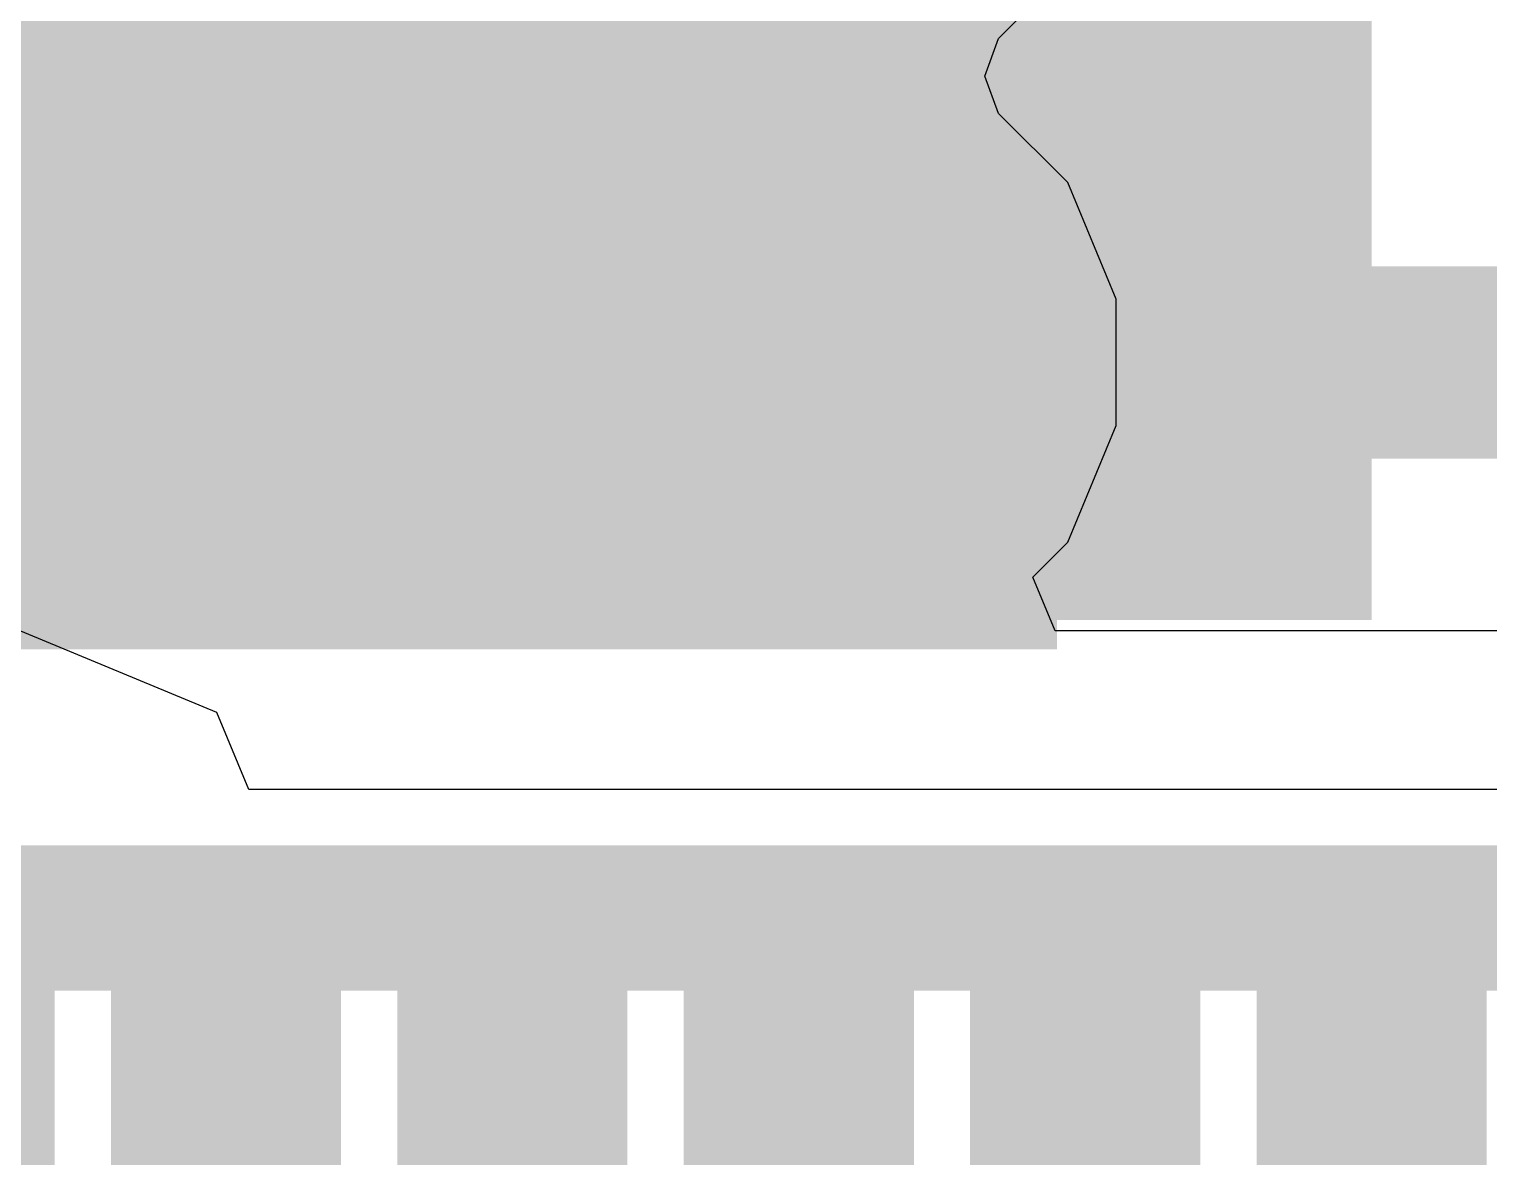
# Model space of a CAD drawing. Header units: inches. Extents: x -4 to 5258, y -4 to 5281.
# Drawn here: x 65.934 to 68.482, y 29.519 to 31.488 of the extents above; entities that cross this region are included whole.
import ezdxf

# ---------------------------------------------------------------- set-up
doc = ezdxf.new("R2010")
doc.units = ezdxf.units.IN
for name, color, linetype in [('Bottom Layer', 5, 'Continuous'), ('Bottom Solder', 6, 'Continuous'), ('Drill Drawing', 1, 'Continuous'), ('Layer 1', 16, 'Continuous'), ('Layer 2', 76, 'Continuous'), ('Top Layer', 1, 'Continuous'), ('Top Paste', 8, 'Continuous'), ('Top Solder', 216, 'Continuous'), ('Via Holes', 16, 'Continuous')]:
    doc.layers.add(name, color=color, linetype=linetype)

# ---------------------------------------------------------------- blocks, each defined once
blk = doc.blocks.new('HTSSOP_38_EP_4_4___15')
at = {"layer": 'Bottom Layer'}
h = blk.add_hatch(color=5, dxfattribs=at)
edge = h.paths.add_edge_path()
edge.add_arc((1.00000054, 2.00000108), 0.2999994, 0, 360)
h = blk.add_hatch(color=5, dxfattribs=at)
edge = h.paths.add_edge_path()
edge.add_arc((1.00000054, 0.999998), 0.2999994, 0, 360)
at = {"layer": 'Bottom Solder'}
h = blk.add_hatch(color=6, dxfattribs=at)
edge = h.paths.add_edge_path()
edge.add_arc((1.00000054, 2.00000108), 0.4015993999999999, 0, 360)
h = blk.add_hatch(color=6, dxfattribs=at)
edge = h.paths.add_edge_path()
edge.add_arc((1.00000054, 0.999998), 0.4015993999999999, 0, 360)
at = {"layer": 'Layer 1'}
h = blk.add_hatch(color=16, dxfattribs=at)
edge = h.paths.add_edge_path()
edge.add_arc((1.00000054, 2.00000108), 0.2999994, 0, 360)
h = blk.add_hatch(color=16, dxfattribs=at)
edge = h.paths.add_edge_path()
edge.add_arc((1.00000054, 0.999998), 0.2999994, 0, 360)
at = {"layer": 'Layer 2'}
h = blk.add_hatch(color=76, dxfattribs=at)
edge = h.paths.add_edge_path()
edge.add_arc((1.00000054, 2.00000108), 0.2999994, 0, 360)
h = blk.add_hatch(color=76, dxfattribs=at)
edge = h.paths.add_edge_path()
edge.add_arc((1.00000054, 0.999998), 0.2999994, 0, 360)
at = {"layer": 'Top Layer'}
for points in [[(3.59999915, 3.1501207), (3.59999915, 2.8501213), (1.99999981, 2.8501213), (1.99999981, 3.1501207)], [(3.60000169, 2.64999216), (3.60000169, 2.34999276), (2.00000235, 2.34999276), (2.00000235, 2.64999216)], [(1.44999964, 2.40000028), (1.44999964, -2.40000028), (-1.44999964, -2.40000028), (-1.44999964, 2.40000028)], [(3.59999915, 2.1501227), (3.59999915, 1.8501233), (1.99999981, 1.8501233), (1.99999981, 2.1501227)], [(3.59999915, 1.6499967), (3.59999915, 1.3499973), (1.99999981, 1.3499973), (1.99999981, 1.6499967)], [(3.59999915, 1.1501247), (3.59999915, 0.8501253), (1.99999981, 0.8501253), (1.99999981, 1.1501247)]]:
    blk.add_hatch(color=1, dxfattribs=at).paths.add_polyline_path(points)
h = blk.add_hatch(color=1, dxfattribs=at)
edge = h.paths.add_edge_path()
edge.add_arc((1.00000054, 2.00000108), 0.2999994, 0, 360)
h = blk.add_hatch(color=1, dxfattribs=at)
edge = h.paths.add_edge_path()
edge.add_arc((1.00000054, 0.999998), 0.2999994, 0, 360)
at = {"layer": 'Top Paste'}
for points in [[(3.59999915, 3.1501207), (3.59999915, 2.8501213), (1.99999981, 2.8501213), (1.99999981, 3.1501207)], [(3.60000169, 2.64999216), (3.60000169, 2.34999276), (2.00000235, 2.34999276), (2.00000235, 2.64999216)], [(1.44999964, 2.40000028), (1.44999964, -2.40000028), (-1.44999964, -2.40000028), (-1.44999964, 2.40000028)], [(3.59999915, 2.1501227), (3.59999915, 1.8501233), (1.99999981, 1.8501233), (1.99999981, 2.1501227)], [(3.59999915, 1.6499967), (3.59999915, 1.3499973), (1.99999981, 1.3499973), (1.99999981, 1.6499967)], [(3.59999915, 1.1501247), (3.59999915, 0.8501253), (1.99999981, 0.8501253), (1.99999981, 1.1501247)]]:
    blk.add_hatch(color=8, dxfattribs=at).paths.add_polyline_path(points)
at = {"layer": 'Top Solder'}
for points in [[(3.65079915, 3.2009207), (3.65079915, 2.7993213), (1.94919981, 2.7993213), (1.94919981, 3.2009207)], [(3.65080169, 2.70079216), (3.65080169, 2.29919276), (1.94920235, 2.29919276), (1.94920235, 2.70079216)], [(1.50079964, 2.45080028), (1.50079964, -2.45080028), (-1.50079964, -2.45080028), (-1.50079964, 2.45080028)], [(3.65079915, 2.2009227), (3.65079915, 1.7993233), (1.94919981, 1.7993233), (1.94919981, 2.2009227)], [(3.65079915, 1.7007967), (3.65079915, 1.2991973), (1.94919981, 1.2991973), (1.94919981, 1.7007967)], [(3.65079915, 1.2009247), (3.65079915, 0.7993252999999999), (1.94919981, 0.7993252999999999), (1.94919981, 1.2009247)], [(3.65079915, 0.7007987), (3.65079915, 0.2991993), (1.94919981, 0.2991992999999999), (1.94919981, 0.7007987)]]:
    blk.add_hatch(color=216, dxfattribs=at).paths.add_polyline_path(points)
h = blk.add_hatch(color=216, dxfattribs=at)
edge = h.paths.add_edge_path()
edge.add_arc((1.00000054, 2.00000108), 0.4015993999999999, 0, 360)
h = blk.add_hatch(color=216, dxfattribs=at)
edge = h.paths.add_edge_path()
edge.add_arc((1.00000054, 0.999998), 0.4015993999999999, 0, 360)
at = {"layer": 'Via Holes'}
h = blk.add_hatch(color=7, dxfattribs=at)
edge = h.paths.add_edge_path()
edge.add_arc((1.00000054, 2.00000108), 0.1499997, 0, 360)
h = blk.add_hatch(color=7, dxfattribs=at)
edge = h.paths.add_edge_path()
edge.add_arc((1.00000054, 0.999998), 0.1499997, 0, 360)

msp = doc.modelspace()

# ---------------------------------------------------------------- hatches: boundary and pattern name
at = {"layer": 'Top Layer'}
msp.add_hatch(color=1, dxfattribs=at).paths.add_polyline_path([(62.87772793999999, 30.45620274), (68.27784922, 30.45620274), (68.27784922, 33.35620202), (62.87772793999999, 33.35620202)])

# ---------------------------------------------------------------- linework, layer by layer
at = {"layer": 'Drill Drawing'}
for points in [[(66.15072622, 31.03320184, 0.0508, 0.0508, 0), (66.15072622, 31.16020184, 0.0508, 0.0508, 0)], [(66.15072622, 31.16020184, 0.0508, 0.0508, 0), (66.40472621999999, 31.16020184, 0.0508, 0.0508, 0)], [(66.40472621999999, 31.03320184, 0.0508, 0.0508, 0), (66.40472621999999, 31.16020184, 0.0508, 0.0508, 0)], [(67.1507293, 31.03320184, 0.0508, 0.0508, 0), (67.1507293, 31.16020184, 0.0508, 0.0508, 0)], [(67.1507293, 31.16020184, 0.0508, 0.0508, 0), (67.40472929999999, 31.16020184, 0.0508, 0.0508, 0)], [(67.40472929999999, 31.03320184, 0.0508, 0.0508, 0), (67.40472929999999, 31.16020184, 0.0508, 0.0508, 0)], [(66.20152621999999, 30.98240184, 0.0508, 0.0508, 0), (66.20152621999999, 31.05860184, 0.0508, 0.0508, 0)], [(66.20152621999999, 31.05860184, 0.0508, 0.0508, 0), (66.35392621999999, 31.05860184, 0.0508, 0.0508, 0)], [(66.35392621999999, 30.98240184, 0.0508, 0.0508, 0), (66.35392621999999, 31.05860184, 0.0508, 0.0508, 0)], [(67.20152929999999, 30.98240184, 0.0508, 0.0508, 0), (67.20152929999999, 31.05860184, 0.0508, 0.0508, 0)], [(67.20152929999999, 31.05860184, 0.0508, 0.0508, 0), (67.3539293, 31.05860184, 0.0508, 0.0508, 0)], [(67.3539293, 30.98240184, 0.0508, 0.0508, 0), (67.3539293, 31.05860184, 0.0508, 0.0508, 0)], [(66.02372622, 30.77920184, 0.0508, 0.0508, 0), (66.02372622, 31.03320184, 0.0508, 0.0508, 0)], [(66.02372622, 31.03320184, 0.0508, 0.0508, 0), (66.15072622, 31.03320184, 0.0508, 0.0508, 0)], [(66.40472621999999, 31.03320184, 0.0508, 0.0508, 0), (66.53172622, 31.03320184, 0.0508, 0.0508, 0)], [(66.53172622, 30.77920184, 0.0508, 0.0508, 0), (66.53172622, 31.03320184, 0.0508, 0.0508, 0)], [(67.0237293, 30.77920184, 0.0508, 0.0508, 0), (67.0237293, 31.03320184, 0.0508, 0.0508, 0)], [(67.0237293, 31.03320184, 0.0508, 0.0508, 0), (67.1507293, 31.03320184, 0.0508, 0.0508, 0)], [(67.40472929999999, 31.03320184, 0.0508, 0.0508, 0), (67.5317293, 31.03320184, 0.0508, 0.0508, 0)], [(67.5317293, 30.77920184, 0.0508, 0.0508, 0), (67.5317293, 31.03320184, 0.0508, 0.0508, 0)], [(66.12532622, 30.83000184, 0.0508, 0.0508, 0), (66.12532622, 30.98240184, 0.0508, 0.0508, 0)], [(66.12532622, 30.98240184, 0.0508, 0.0508, 0), (66.20152621999999, 30.98240184, 0.0508, 0.0508, 0)], [(66.35392621999999, 30.98240184, 0.0508, 0.0508, 0), (66.43012622, 30.98240184, 0.0508, 0.0508, 0)], [(66.43012622, 30.83000184, 0.0508, 0.0508, 0), (66.43012622, 30.98240184, 0.0508, 0.0508, 0)], [(67.1253293, 30.83000184, 0.0508, 0.0508, 0), (67.1253293, 30.98240184, 0.0508, 0.0508, 0)], [(67.1253293, 30.98240184, 0.0508, 0.0508, 0), (67.20152929999999, 30.98240184, 0.0508, 0.0508, 0)], [(67.3539293, 30.98240184, 0.0508, 0.0508, 0), (67.4301293, 30.98240184, 0.0508, 0.0508, 0)], [(67.4301293, 30.83000184, 0.0508, 0.0508, 0), (67.4301293, 30.98240184, 0.0508, 0.0508, 0)], [(66.12532622, 30.83000184, 0.0508, 0.0508, 0), (66.20152621999999, 30.83000184, 0.0508, 0.0508, 0)], [(66.20152621999999, 30.75380184, 0.0508, 0.0508, 0), (66.20152621999999, 30.83000184, 0.0508, 0.0508, 0)], [(66.35392621999999, 30.83000184, 0.0508, 0.0508, 0), (66.43012622, 30.83000184, 0.0508, 0.0508, 0)], [(66.35392621999999, 30.75380184, 0.0508, 0.0508, 0), (66.35392621999999, 30.83000184, 0.0508, 0.0508, 0)], [(67.1253293, 30.83000184, 0.0508, 0.0508, 0), (67.20152929999999, 30.83000184, 0.0508, 0.0508, 0)], [(67.20152929999999, 30.75380184, 0.0508, 0.0508, 0), (67.20152929999999, 30.83000184, 0.0508, 0.0508, 0)], [(67.3539293, 30.83000184, 0.0508, 0.0508, 0), (67.4301293, 30.83000184, 0.0508, 0.0508, 0)], [(67.3539293, 30.75380184, 0.0508, 0.0508, 0), (67.3539293, 30.83000184, 0.0508, 0.0508, 0)], [(66.02372622, 30.77920184, 0.0508, 0.0508, 0), (66.15072622, 30.77920184, 0.0508, 0.0508, 0)], [(66.15072622, 30.65220184, 0.0508, 0.0508, 0), (66.15072622, 30.77920184, 0.0508, 0.0508, 0)], [(66.40472621999999, 30.77920184, 0.0508, 0.0508, 0), (66.53172622, 30.77920184, 0.0508, 0.0508, 0)], [(66.40472621999999, 30.65220184, 0.0508, 0.0508, 0), (66.40472621999999, 30.77920184, 0.0508, 0.0508, 0)], [(67.0237293, 30.77920184, 0.0508, 0.0508, 0), (67.1507293, 30.77920184, 0.0508, 0.0508, 0)], [(67.1507293, 30.65220184, 0.0508, 0.0508, 0), (67.1507293, 30.77920184, 0.0508, 0.0508, 0)], [(67.40472929999999, 30.77920184, 0.0508, 0.0508, 0), (67.5317293, 30.77920184, 0.0508, 0.0508, 0)], [(67.40472929999999, 30.65220184, 0.0508, 0.0508, 0), (67.40472929999999, 30.77920184, 0.0508, 0.0508, 0)], [(66.20152621999999, 30.75380184, 0.0508, 0.0508, 0), (66.35392621999999, 30.75380184, 0.0508, 0.0508, 0)], [(67.20152929999999, 30.75380184, 0.0508, 0.0508, 0), (67.3539293, 30.75380184, 0.0508, 0.0508, 0)], [(66.15072622, 30.65220184, 0.0508, 0.0508, 0), (66.40472621999999, 30.65220184, 0.0508, 0.0508, 0)], [(67.1507293, 30.65220184, 0.0508, 0.0508, 0), (67.40472929999999, 30.65220184, 0.0508, 0.0508, 0)]]:
    msp.add_lwpolyline(points, format="xyseb", dxfattribs=at)
for points in [[(66.13802621999999, 31.16020184, 0.0254, 0.0254, 1), (66.16342622, 31.16020184, 0.0254, 0.0254, 1)], [(66.13802621999999, 31.16020184, 0.0254, 0.0254, 1), (66.16342622, 31.16020184, 0.0254, 0.0254, 1)], [(66.39202622, 31.16020184, 0.0254, 0.0254, 1), (66.41742622, 31.16020184, 0.0254, 0.0254, 1)], [(66.39202622, 31.16020184, 0.0254, 0.0254, 1), (66.41742622, 31.16020184, 0.0254, 0.0254, 1)], [(67.1380293, 31.16020184, 0.0254, 0.0254, 1), (67.16342929999999, 31.16020184, 0.0254, 0.0254, 1)], [(67.1380293, 31.16020184, 0.0254, 0.0254, 1), (67.16342929999999, 31.16020184, 0.0254, 0.0254, 1)], [(67.3920293, 31.16020184, 0.0254, 0.0254, 1), (67.4174293, 31.16020184, 0.0254, 0.0254, 1)], [(67.3920293, 31.16020184, 0.0254, 0.0254, 1), (67.4174293, 31.16020184, 0.0254, 0.0254, 1)], [(66.18882622, 31.05860184, 0.0254, 0.0254, 1), (66.21422622, 31.05860184, 0.0254, 0.0254, 1)], [(66.18882622, 31.05860184, 0.0254, 0.0254, 1), (66.21422622, 31.05860184, 0.0254, 0.0254, 1)], [(66.34122622, 31.05860184, 0.0254, 0.0254, 1), (66.36662622, 31.05860184, 0.0254, 0.0254, 1)], [(66.34122622, 31.05860184, 0.0254, 0.0254, 1), (66.36662622, 31.05860184, 0.0254, 0.0254, 1)], [(67.1888293, 31.05860184, 0.0254, 0.0254, 1), (67.2142293, 31.05860184, 0.0254, 0.0254, 1)], [(67.1888293, 31.05860184, 0.0254, 0.0254, 1), (67.2142293, 31.05860184, 0.0254, 0.0254, 1)], [(67.3412293, 31.05860184, 0.0254, 0.0254, 1), (67.36662929999999, 31.05860184, 0.0254, 0.0254, 1)], [(67.3412293, 31.05860184, 0.0254, 0.0254, 1), (67.36662929999999, 31.05860184, 0.0254, 0.0254, 1)], [(66.01102621999999, 31.03320184, 0.0254, 0.0254, 1), (66.03642622, 31.03320184, 0.0254, 0.0254, 1)], [(66.01102621999999, 31.03320184, 0.0254, 0.0254, 1), (66.03642622, 31.03320184, 0.0254, 0.0254, 1)], [(66.13802621999999, 31.03320184, 0.0254, 0.0254, 1), (66.16342622, 31.03320184, 0.0254, 0.0254, 1)], [(66.13802621999999, 31.03320184, 0.0254, 0.0254, 1), (66.16342622, 31.03320184, 0.0254, 0.0254, 1)], [(66.39202622, 31.03320184, 0.0254, 0.0254, 1), (66.41742622, 31.03320184, 0.0254, 0.0254, 1)], [(66.39202622, 31.03320184, 0.0254, 0.0254, 1), (66.41742622, 31.03320184, 0.0254, 0.0254, 1)], [(66.51902622, 31.03320184, 0.0254, 0.0254, 1), (66.54442621999999, 31.03320184, 0.0254, 0.0254, 1)], [(66.51902622, 31.03320184, 0.0254, 0.0254, 1), (66.54442621999999, 31.03320184, 0.0254, 0.0254, 1)], [(67.01102929999999, 31.03320184, 0.0254, 0.0254, 1), (67.0364293, 31.03320184, 0.0254, 0.0254, 1)], [(67.01102929999999, 31.03320184, 0.0254, 0.0254, 1), (67.0364293, 31.03320184, 0.0254, 0.0254, 1)], [(67.1380293, 31.03320184, 0.0254, 0.0254, 1), (67.16342929999999, 31.03320184, 0.0254, 0.0254, 1)], [(67.1380293, 31.03320184, 0.0254, 0.0254, 1), (67.16342929999999, 31.03320184, 0.0254, 0.0254, 1)], [(67.3920293, 31.03320184, 0.0254, 0.0254, 1), (67.4174293, 31.03320184, 0.0254, 0.0254, 1)], [(67.3920293, 31.03320184, 0.0254, 0.0254, 1), (67.4174293, 31.03320184, 0.0254, 0.0254, 1)], [(67.5190293, 31.03320184, 0.0254, 0.0254, 1), (67.54442929999999, 31.03320184, 0.0254, 0.0254, 1)], [(67.5190293, 31.03320184, 0.0254, 0.0254, 1), (67.54442929999999, 31.03320184, 0.0254, 0.0254, 1)], [(66.11262622, 30.98240184, 0.0254, 0.0254, 1), (66.13802621999999, 30.98240184, 0.0254, 0.0254, 1)], [(66.11262622, 30.98240184, 0.0254, 0.0254, 1), (66.13802621999999, 30.98240184, 0.0254, 0.0254, 1)], [(66.18882622, 30.98240184, 0.0254, 0.0254, 1), (66.21422622, 30.98240184, 0.0254, 0.0254, 1)], [(66.18882622, 30.98240184, 0.0254, 0.0254, 1), (66.21422622, 30.98240184, 0.0254, 0.0254, 1)], [(66.34122622, 30.98240184, 0.0254, 0.0254, 1), (66.36662622, 30.98240184, 0.0254, 0.0254, 1)], [(66.34122622, 30.98240184, 0.0254, 0.0254, 1), (66.36662622, 30.98240184, 0.0254, 0.0254, 1)], [(66.41742622, 30.98240184, 0.0254, 0.0254, 1), (66.44282621999999, 30.98240184, 0.0254, 0.0254, 1)], [(66.41742622, 30.98240184, 0.0254, 0.0254, 1), (66.44282621999999, 30.98240184, 0.0254, 0.0254, 1)], [(67.1126293, 30.98240184, 0.0254, 0.0254, 1), (67.1380293, 30.98240184, 0.0254, 0.0254, 1)], [(67.1126293, 30.98240184, 0.0254, 0.0254, 1), (67.1380293, 30.98240184, 0.0254, 0.0254, 1)], [(67.1888293, 30.98240184, 0.0254, 0.0254, 1), (67.2142293, 30.98240184, 0.0254, 0.0254, 1)], [(67.1888293, 30.98240184, 0.0254, 0.0254, 1), (67.2142293, 30.98240184, 0.0254, 0.0254, 1)], [(67.3412293, 30.98240184, 0.0254, 0.0254, 1), (67.36662929999999, 30.98240184, 0.0254, 0.0254, 1)], [(67.3412293, 30.98240184, 0.0254, 0.0254, 1), (67.36662929999999, 30.98240184, 0.0254, 0.0254, 1)], [(67.4174293, 30.98240184, 0.0254, 0.0254, 1), (67.4428293, 30.98240184, 0.0254, 0.0254, 1)], [(67.4174293, 30.98240184, 0.0254, 0.0254, 1), (67.4428293, 30.98240184, 0.0254, 0.0254, 1)], [(66.11262622, 30.83000184, 0.0254, 0.0254, 1), (66.13802621999999, 30.83000184, 0.0254, 0.0254, 1)], [(66.11262622, 30.83000184, 0.0254, 0.0254, 1), (66.13802621999999, 30.83000184, 0.0254, 0.0254, 1)], [(66.18882622, 30.83000184, 0.0254, 0.0254, 1), (66.21422622, 30.83000184, 0.0254, 0.0254, 1)], [(66.18882622, 30.83000184, 0.0254, 0.0254, 1), (66.21422622, 30.83000184, 0.0254, 0.0254, 1)], [(66.34122622, 30.83000184, 0.0254, 0.0254, 1), (66.36662622, 30.83000184, 0.0254, 0.0254, 1)], [(66.34122622, 30.83000184, 0.0254, 0.0254, 1), (66.36662622, 30.83000184, 0.0254, 0.0254, 1)], [(66.41742622, 30.83000184, 0.0254, 0.0254, 1), (66.44282621999999, 30.83000184, 0.0254, 0.0254, 1)], [(66.41742622, 30.83000184, 0.0254, 0.0254, 1), (66.44282621999999, 30.83000184, 0.0254, 0.0254, 1)], [(67.1126293, 30.83000184, 0.0254, 0.0254, 1), (67.1380293, 30.83000184, 0.0254, 0.0254, 1)], [(67.1126293, 30.83000184, 0.0254, 0.0254, 1), (67.1380293, 30.83000184, 0.0254, 0.0254, 1)], [(67.1888293, 30.83000184, 0.0254, 0.0254, 1), (67.2142293, 30.83000184, 0.0254, 0.0254, 1)], [(67.1888293, 30.83000184, 0.0254, 0.0254, 1), (67.2142293, 30.83000184, 0.0254, 0.0254, 1)], [(67.3412293, 30.83000184, 0.0254, 0.0254, 1), (67.36662929999999, 30.83000184, 0.0254, 0.0254, 1)], [(67.3412293, 30.83000184, 0.0254, 0.0254, 1), (67.36662929999999, 30.83000184, 0.0254, 0.0254, 1)], [(67.4174293, 30.83000184, 0.0254, 0.0254, 1), (67.4428293, 30.83000184, 0.0254, 0.0254, 1)], [(67.4174293, 30.83000184, 0.0254, 0.0254, 1), (67.4428293, 30.83000184, 0.0254, 0.0254, 1)], [(66.01102621999999, 30.77920184, 0.0254, 0.0254, 1), (66.03642622, 30.77920184, 0.0254, 0.0254, 1)], [(66.01102621999999, 30.77920184, 0.0254, 0.0254, 1), (66.03642622, 30.77920184, 0.0254, 0.0254, 1)], [(66.13802621999999, 30.77920184, 0.0254, 0.0254, 1), (66.16342622, 30.77920184, 0.0254, 0.0254, 1)], [(66.13802621999999, 30.77920184, 0.0254, 0.0254, 1), (66.16342622, 30.77920184, 0.0254, 0.0254, 1)], [(66.39202622, 30.77920184, 0.0254, 0.0254, 1), (66.41742622, 30.77920184, 0.0254, 0.0254, 1)], [(66.39202622, 30.77920184, 0.0254, 0.0254, 1), (66.41742622, 30.77920184, 0.0254, 0.0254, 1)], [(66.51902622, 30.77920184, 0.0254, 0.0254, 1), (66.54442621999999, 30.77920184, 0.0254, 0.0254, 1)], [(66.51902622, 30.77920184, 0.0254, 0.0254, 1), (66.54442621999999, 30.77920184, 0.0254, 0.0254, 1)], [(67.01102929999999, 30.77920184, 0.0254, 0.0254, 1), (67.0364293, 30.77920184, 0.0254, 0.0254, 1)], [(67.01102929999999, 30.77920184, 0.0254, 0.0254, 1), (67.0364293, 30.77920184, 0.0254, 0.0254, 1)], [(67.1380293, 30.77920184, 0.0254, 0.0254, 1), (67.16342929999999, 30.77920184, 0.0254, 0.0254, 1)], [(67.1380293, 30.77920184, 0.0254, 0.0254, 1), (67.16342929999999, 30.77920184, 0.0254, 0.0254, 1)], [(67.3920293, 30.77920184, 0.0254, 0.0254, 1), (67.4174293, 30.77920184, 0.0254, 0.0254, 1)], [(67.3920293, 30.77920184, 0.0254, 0.0254, 1), (67.4174293, 30.77920184, 0.0254, 0.0254, 1)], [(67.5190293, 30.77920184, 0.0254, 0.0254, 1), (67.54442929999999, 30.77920184, 0.0254, 0.0254, 1)], [(67.5190293, 30.77920184, 0.0254, 0.0254, 1), (67.54442929999999, 30.77920184, 0.0254, 0.0254, 1)], [(66.18882622, 30.75380184, 0.0254, 0.0254, 1), (66.21422622, 30.75380184, 0.0254, 0.0254, 1)], [(66.18882622, 30.75380184, 0.0254, 0.0254, 1), (66.21422622, 30.75380184, 0.0254, 0.0254, 1)], [(66.34122622, 30.75380184, 0.0254, 0.0254, 1), (66.36662622, 30.75380184, 0.0254, 0.0254, 1)], [(66.34122622, 30.75380184, 0.0254, 0.0254, 1), (66.36662622, 30.75380184, 0.0254, 0.0254, 1)], [(67.1888293, 30.75380184, 0.0254, 0.0254, 1), (67.2142293, 30.75380184, 0.0254, 0.0254, 1)], [(67.1888293, 30.75380184, 0.0254, 0.0254, 1), (67.2142293, 30.75380184, 0.0254, 0.0254, 1)], [(67.3412293, 30.75380184, 0.0254, 0.0254, 1), (67.36662929999999, 30.75380184, 0.0254, 0.0254, 1)], [(67.3412293, 30.75380184, 0.0254, 0.0254, 1), (67.36662929999999, 30.75380184, 0.0254, 0.0254, 1)], [(66.13802621999999, 30.65220184, 0.0254, 0.0254, 1), (66.16342622, 30.65220184, 0.0254, 0.0254, 1)], [(66.13802621999999, 30.65220184, 0.0254, 0.0254, 1), (66.16342622, 30.65220184, 0.0254, 0.0254, 1)], [(66.39202622, 30.65220184, 0.0254, 0.0254, 1), (66.41742622, 30.65220184, 0.0254, 0.0254, 1)], [(66.39202622, 30.65220184, 0.0254, 0.0254, 1), (66.41742622, 30.65220184, 0.0254, 0.0254, 1)], [(67.1380293, 30.65220184, 0.0254, 0.0254, 1), (67.16342929999999, 30.65220184, 0.0254, 0.0254, 1)], [(67.1380293, 30.65220184, 0.0254, 0.0254, 1), (67.16342929999999, 30.65220184, 0.0254, 0.0254, 1)], [(67.3920293, 30.65220184, 0.0254, 0.0254, 1), (67.4174293, 30.65220184, 0.0254, 0.0254, 1)], [(67.3920293, 30.65220184, 0.0254, 0.0254, 1), (67.4174293, 30.65220184, 0.0254, 0.0254, 1)]]:
    msp.add_lwpolyline(points, format="xyseb", close=True, dxfattribs=at)
at = {"layer": 'Layer 2'}
for p, q in [((67.62639764, 31.47139502), (67.747388, 31.59238538)), ((67.60261308, 31.40620084), (67.62639764, 31.47139502)), ((67.62639764, 31.34100666), (67.60261308, 31.40620084)), ((67.747388, 31.2200163), (67.62639764, 31.34100666)), ((67.8317287, 31.01639974), (67.747388, 31.2200163)), ((67.8317287, 30.79600393999999), (67.8317287, 31.01639974)), ((67.747388, 30.59238737999999), (67.8317287, 30.79600393999999)), ((67.68636196, 30.53136134), (67.747388, 30.59238737999999)), ((67.72524174, 30.4374931), (67.68636196, 30.53136134)), ((89.60528179999999, 30.43749563999999), (67.72524174, 30.4374931))]:
    msp.add_line(p, q, dxfattribs=at)
msp.add_lwpolyline([(52.76774054000001, 29.93603614, 0.254, 0.254, 0), (122.08367252, 29.93603614, 0.254, 0.254, 0)], format="xyseb", dxfattribs=at)
at = {"layer": 'Top Layer'}
for p, q in [((66.2620214, 30.29501688), (65.87321598, 30.45606558)), ((66.3178633, 30.1602013), (66.2620214, 30.29501688)), ((67.68185091999999, 30.1602013), (66.3178633, 30.1602013)), ((67.68185091999999, 30.16019876), (67.68185091999999, 30.1602013)), ((67.87384952, 30.16019876), (67.68185091999999, 30.16019876)), ((68.68184892, 30.1602013), (67.87384952, 30.1602013)), ((67.87384952, 30.1602013), (67.87384952, 30.16019876))]:
    msp.add_line(p, q, dxfattribs=at)
for points in [[(67.27773183999999, 30.90620184, 0.3356228999999999, 0.3356228999999999, 0), (67.27785884, 30.90607484, 0.3356228999999999, 0.3356228999999999, 0)], [(67.27785884, 30.90607484, 0.3356228999999999, 0.3356228999999999, 0), (69.58111306, 30.90607484, 0.3356228999999999, 0.3356228999999999, 0)]]:
    msp.add_lwpolyline(points, format="xyseb", dxfattribs=at)
for points in [[(67.19382548, 30.90620184, 0.16781018, 0.16781018, 1), (67.36163819999999, 30.90620184, 0.16781018, 0.16781018, 1)], [(67.19395248, 30.90607484, 0.16781018, 0.16781018, 1), (67.3617652, 30.90607484, 0.16781018, 0.16781018, 1)], [(67.19395248, 30.90607484, 0.16781018, 0.16781018, 1), (67.3617652, 30.90607484, 0.16781018, 0.16781018, 1)]]:
    msp.add_lwpolyline(points, format="xyseb", close=True, dxfattribs=at)

# ---------------------------------------------------------------- block references
at = {"rotation": 270}
msp.add_blockref('HTSSOP_38_EP_4_4___15', (65.27772822, 31.90620238), dxfattribs=at)

doc.saveas('drawing.dxf')
